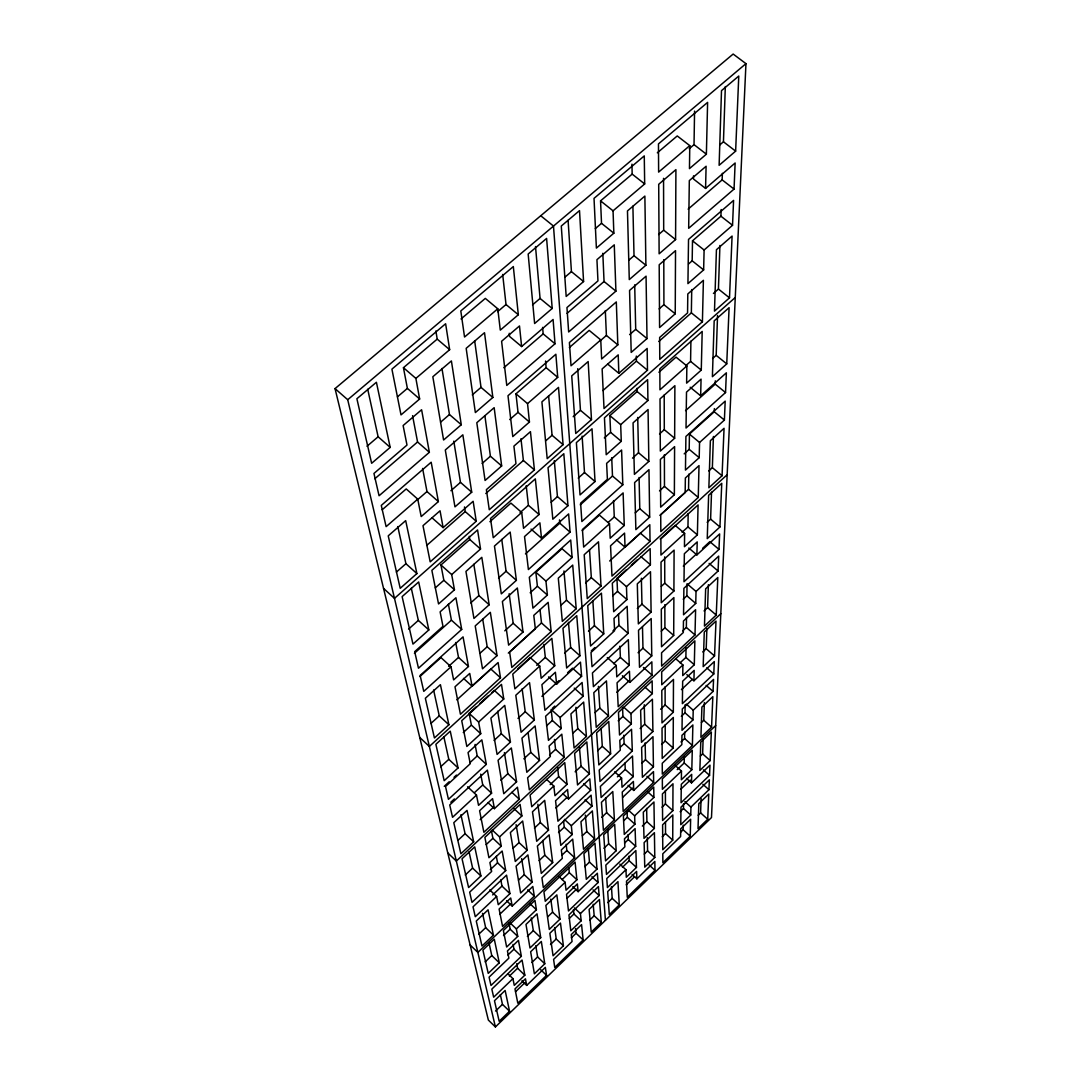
<?xml version="1.0" encoding="UTF-8"?>
<svg xmlns="http://www.w3.org/2000/svg" width="1081" height="1081" viewBox="0 0 1081 1081"><rect width="100%" height="100%" fill="white"/><g stroke="black" fill="none" stroke-linecap="round" stroke-linejoin="round"><path stroke-width="1.5" d="M672.72 840.126L672.841 814.952L662.612 824.789L662.775 849.747L672.72 840.126L665.531 833.6L665.491 821.776M672.868 810.615L672.99 783.779L662.423 793.886L662.599 820.493L672.868 810.615L665.437 803.926L665.396 790.427M673.166 748.011L673.314 717.46L662.031 728.135L662.207 758.43L673.166 748.011L665.247 740.971L665.193 724.811M673.328 712.19L673.49 679.409L661.802 690.394L661.991 722.905L673.328 712.19L665.139 704.961L665.085 686.84M673.693 635.439L673.882 597.59L661.302 609.225L661.531 646.762L673.693 635.439L664.91 627.804L664.829 604.657M673.909 591.037L674.098 550.107L661.018 562.106L661.261 602.725L673.909 591.037L664.774 583.186L664.693 556.85M674.368 494.72L674.598 446.629L660.383 459.411L660.68 507.138L674.368 494.72L664.477 486.396L664.383 454.75M674.639 438.251L674.882 385.687L660.018 398.903L660.329 451.088L674.639 438.251L664.302 429.67L664.193 395.024M675.233 313.801L675.53 250.657L659.194 264.791L659.586 327.529L675.233 313.801L663.923 304.693L663.788 259.643M675.584 239.59L675.909 169.636L658.707 184.297L659.126 253.805L675.584 239.59L663.693 230.172L663.545 178.351M681.476 771.064L681.368 779.752L691.813 769.74L692.272 750.268L662.342 778.833L662.396 789.306L681.476 771.064L674.895 765.199M682.881 664.964L682.746 675.598L694.299 664.734L694.867 640.857L661.68 671.909L661.761 684.773L682.881 664.964L675.598 658.613M684.624 533.392L684.449 546.716L697.367 534.865L698.083 504.922L660.869 538.892L660.964 555.053L684.624 533.392L675.112 525.339M686.854 365.946L686.624 383.133L701.272 370.094L702.191 331.435L659.829 368.864L659.964 389.809L686.854 365.946L676.03 357.135L658.924 372.256M689.773 145.624L689.462 168.622L706.379 154.178L707.609 102.384L658.464 143.908L658.626 172.095L689.773 145.624L677.246 135.949L657.316 152.813M680.76 832.073L683.138 829.776L683.219 825.127M680.152 811.723L683.476 808.52L683.557 803.71M677.233 769.618L684.205 762.97L684.314 756.443M680.989 741.958L684.597 738.526L684.692 732.188M681.341 716.311L685.003 712.838L685.138 704.744M680.111 662.829L685.881 657.41L686.03 647.816M682.652 630.899L686.354 627.439L686.516 617.319M683.206 599.198L686.867 595.807L687.057 583.781L696.029 591.469L695.745 603.428L683.543 614.765L683.895 588.321L718.703 556.12L718.081 571.011L696.029 591.469M682.084 532.284L687.962 526.906L688.165 513.543M659.856 515.38L688.556 489.315L688.8 474.167M684.192 453.858L689.192 449.358L689.435 434.103L714.257 411.766L714.365 408.591M685.705 365.729L690.583 361.405L690.908 341.15M658.761 341.501L691.354 312.855L691.732 289.559M688.556 263.967L692.178 260.818L692.502 240.833L720.919 216.2L721.149 209.538M693.529 175.838L693.489 179.014L705.569 188.418L735.134 163.001L734.053 189.08L688.678 228.28L689.313 180.622L706.096 166.258L705.569 188.418M689.192 148.759L694.029 144.651L694.57 111.113M690.246 836.181L690.637 819.249L680.706 828.843L680.611 836.545L662.802 853.774L662.856 862.719L690.246 836.181L683.138 829.776M690.745 815.047L690.935 807.075L708.947 789.711L709.366 779.806L681.003 807.102L680.76 824.681L690.745 815.047L683.476 808.52M691.502 782.887L691.705 774.361L681.3 784.32L681.057 802.737L709.555 775.347L709.974 765.159L691.502 782.887L686.503 778.415M692.394 745.431L692.867 724.959L681.949 735.337L681.827 744.66L662.248 763.294L662.315 774.104L692.394 745.431L684.597 738.526M692.989 719.878L693.218 710.217L713.055 691.421L713.555 679.409L682.3 708.96L682.016 730.297L692.989 719.878L685.003 712.838M693.921 680.787L694.164 670.369L682.665 681.192L682.368 703.65L713.784 673.976L714.298 661.572L693.921 680.787L686.813 674.585M695.002 634.912L695.596 609.711L683.462 621.007L683.314 632.507L661.572 652.789L661.653 666.099L695.002 634.912L686.354 627.439M696.894 554.904L697.204 541.905L684.354 553.715L683.989 581.727L718.987 549.391L719.635 533.946L696.894 554.904L688.8 548.026M698.258 497.436L699.015 465.614L685.368 477.991L685.165 492.544L660.721 514.759L660.829 531.568L698.258 497.436L688.556 489.315M699.204 457.668L699.556 442.48L724.392 420.063L725.189 401.132L685.908 436.454L685.462 470.086L699.204 457.668L689.192 449.358M700.664 395.822L701.056 379.147L686.503 392.133L686.03 428.022L725.54 392.552L726.364 372.823L700.664 395.822L690.178 387.241M702.42 321.746L703.393 280.317L687.8 293.964L687.557 312.95L659.64 337.475L659.775 359.351L702.42 321.746L691.354 312.855M703.636 269.912L704.109 250.008L732.54 225.28L733.58 200.404L688.529 239.401L687.935 283.627L703.636 269.912L692.178 260.818M698.191 815.236L700.61 812.898L701.096 798.629M700.339 756.065L702.623 753.876L703.136 738.715M701.407 722.54L703.772 720.284L704.366 702.555M702.785 651.951L706.204 648.749L706.879 628.723M704.069 610.941L707.596 607.644L708.379 584.686M707.15 522.312L710.609 519.137L711.528 492.152M708.758 470.951L712.365 467.681L713.419 436.467M685.57 410.645L715.203 384.133L715.311 380.836M712.595 358.527L716.19 355.338L717.541 315.503M713.433 293.451L718.433 289.046L719.919 245.482M688.138 209.146L722.149 179.878L722.378 173.325M719.635 145.043L723.446 141.787L725.324 86.534M707.717 819.263L708.771 794.049L698.812 803.642L698.015 828.654L707.717 819.263L700.61 812.898M710.163 760.565L711.352 732.053L700.772 742.161L699.866 770.429L710.163 760.565L702.623 753.876M711.568 727.148L712.838 696.677L701.893 707.055L700.92 737.283L711.568 727.148L703.772 720.284M714.541 655.964L716 621.089L704.272 632.061L703.177 666.666L714.541 655.964L706.204 648.749M716.244 615.062L717.811 577.511L705.65 588.807L704.461 626.075L716.244 615.062L707.596 607.644M719.932 526.96L721.757 483.315L708.623 495.287L707.244 538.635L719.932 526.96L710.609 519.137M722.067 475.735L724.054 428.306L710.366 440.683L708.866 487.774L722.067 475.735L712.365 467.681M726.743 363.878L729.094 307.666L714.176 320.841L712.393 376.688L726.743 363.878L716.19 355.338M729.499 297.856L732.08 236.077L716.433 249.725L714.487 311.098L729.499 297.856L718.433 289.046M735.634 151.137L738.769 76.048L721.5 90.642L719.122 165.298L735.634 151.137L723.446 141.787M745.958 63.644L711.487 817.56L495.409 1026.95L488.355 1020.072L335.042 388.606L733.148 54.05L745.958 63.644L347.717 399.727L495.409 1026.95M509.543 1011.221L499.165 1021.275L494.476 1000.722L505.138 990.439L509.543 1011.221L502.476 1004.371L500.354 994.709M546.567 975.346L517.813 1003.209L514.975 988.912L525.474 978.778L526.69 985.413L545.337 967.373L546.567 975.346L540.676 969.725M583.145 939.916L554.742 967.441L553.594 959.388L572.079 941.524L571.254 934.552L581.564 924.606L583.145 939.916L576.065 933.254L575.551 928.62M601.279 922.363L591.212 932.106L589.118 909.445L599.442 899.487L601.279 922.363L594.185 915.742L593.185 904.229M619.278 904.919L609.292 914.594L607.684 891.541L617.954 881.637L619.278 904.919L612.197 898.338L611.441 886.623M654.978 870.34L627.25 897.203L626.494 881.204L636.614 871.435L636.871 878.853L654.843 861.462L654.978 870.34L649.073 864.935M495.557 1011.046L502.476 1004.371M515.529 991.75L525.123 982.494M571.336 937.822L576.065 933.254M589.726 920.053L594.185 915.742M607.752 902.635L612.197 898.338M626.196 884.812L634.628 876.664M544.783 963.779L534.379 973.819L530.636 951.766L541.324 941.483L544.783 963.779L537.608 956.928L535.784 945.713M563.404 945.78L553.067 955.766L549.851 933.281L560.471 923.066L563.404 945.78L556.229 938.984L554.661 927.552M654.789 857.463L644.762 867.138L644.127 842.585L654.41 832.681L654.789 857.463L647.587 850.896L647.289 837.599M509.381 976.143L517.583 968.238L516.718 963.671M569.322 918.431L573.93 913.999L573.443 909.648M622.44 867.3L629.21 860.773L629.02 856.138M512.935 978.629L493.666 997.195L491.828 989.115L522.055 960.023L524.826 975.184L514.272 985.372L512.935 978.629L508.07 973.954M580.416 913.58L599.131 895.554L598.415 886.569L568.944 914.904L570.809 930.795L581.173 920.796L580.416 913.58L574.335 907.878M625.94 869.705L607.4 887.569L606.779 878.515L635.858 850.531L636.466 867.435L626.304 877.245L625.94 869.705L619.859 864.097M531.825 962.495L537.608 956.928M550.486 944.51L556.229 938.984M644.249 854.112L647.587 850.896M662.207 836.802L665.531 833.6M499.287 962.779L488.234 973.386L482.896 950.064L494.287 939.186L499.287 962.779L491.774 955.563L489.004 942.875M597.009 869.07L586.307 879.326L583.929 853.652L594.942 843.139L597.009 869.07L589.483 862.098L588.348 849.058M616.184 850.693L605.549 860.881L603.725 834.762L614.67 824.317L616.184 850.693L608.644 843.775L607.671 828.843M507.894 955.009L513.961 949.186L513.056 944.389M527.366 936.349L533.325 930.619L531.257 917.837M547.824 916.715L552.567 912.175L550.797 899.149M566.998 898.338L576.47 889.244M624.642 843.045L628.291 839.545L628.088 834.681M642.33 826.087L646.924 821.682L646.627 808.385M662.018 807.21L665.437 803.926M680.746 789.238L690.246 780.131M578.146 891.676L597.347 873.245L598.09 882.515L568.484 910.972L566.525 894.311L577.349 883.947L578.146 891.676L572.795 886.677M521.366 956.266L490.99 985.467L489.085 977.143L508.867 958.158L507.435 950.942L518.461 940.362L521.366 956.266L513.961 949.186M540.73 937.646L529.987 947.983L525.988 924.431L537.041 913.85L540.73 937.646L533.325 930.619M559.972 919.147L549.297 929.417L545.864 905.419L556.85 894.892L559.972 919.147L552.567 912.175M635.709 846.328L606.495 874.434L605.833 865.097L624.859 846.842L624.48 838.775L635.087 828.614L635.709 846.328L628.291 839.545M654.343 828.424L644.006 838.356L643.317 812.169L653.951 801.994L654.343 828.424L646.924 821.682M516.367 928.903L536.406 909.756L534.96 900.378L503.381 930.511L506.651 947.037L517.745 936.416L516.367 928.903L509.827 922.674M565.12 882.299L545.27 901.27L543.919 891.825L575.078 862.098L576.916 879.758L566.039 890.163L565.12 882.299L558.566 876.178M634.628 815.858L653.883 797.44L653.721 787.049L623.386 815.993L624.264 834.424L634.925 824.208L634.628 815.858L628.061 809.885M485.153 961.901L491.774 955.563M584.726 866.651L589.483 862.098M603.928 848.288L608.644 843.775M493.436 935.119L481.977 946.037L476.262 921.039L488.072 909.824L493.436 935.119L485.666 927.687L482.531 913.35M534.298 896.149L502.557 926.403L499.111 909.04L510.732 898L512.205 906.067L532.798 886.474L534.298 896.149L527.65 889.866M574.619 857.706L543.311 887.555L541.919 877.799L562.309 858.395L561.323 849.936L572.7 839.126L574.619 857.706L566.849 850.49L566.16 844.261M594.577 838.68L583.51 849.234L580.956 821.749L592.361 810.926L594.577 838.68L586.807 831.519L585.361 815.088M614.4 819.776L603.414 830.262L601.455 802.305L612.792 791.549L614.4 819.776L606.63 812.669L605.644 797.643M653.654 782.347L623.169 811.412L622.251 792.049L633.398 781.468L633.723 790.441L653.492 771.618L653.654 782.347L646.979 776.347M715.69 725.567L477.856 952.415L470.127 944.97M503.516 935.551L510.164 929.187L509.016 923.147M562.079 879.61L569.322 872.691L568.782 867.84M623.778 820.682L627.331 817.29L627.034 810.561M532.122 882.096L520.637 893.014L516.069 866.138L527.92 854.936L532.122 882.096L524.244 874.678L521.623 858.584M552.688 862.543L541.284 873.394L537.365 846.004L549.134 834.87L552.688 862.543L544.797 855.193L542.784 840.437M653.424 766.78L642.398 777.266L641.614 747.43L652.978 736.688L653.424 766.78L645.506 759.686L645.127 742.877M478.802 934.214L485.666 927.687M499.679 914.364L510.664 903.919M562.039 855.071L566.849 850.49M582.375 835.721L586.807 831.519M601.739 817.317L606.63 812.669M622.71 797.373L632.453 788.103M492.639 894.933L501.976 886.096L500.8 879.893M558.539 832.559L564.255 827.154L563.593 821.249M617.4 776.834L625.25 769.415L624.967 763.051M496.625 896.487L475.275 916.715L473.019 906.837L506.557 875.124L509.935 893.622L498.26 904.716L496.625 896.487L489.747 889.96M571.309 825.722L591.983 806.142L591.104 795.184L558.512 826.006L560.782 845.369L572.214 834.505L571.309 825.722L564.417 819.371M621.589 778.09L601.117 797.481L600.36 786.441L632.493 756.051L633.223 776.604L622.021 787.238L621.589 778.09L614.684 771.848M518.502 880.123L524.244 874.678M539.095 860.598L544.797 855.193M641.844 763.172L645.506 759.686M661.599 744.431L665.247 740.971M505.719 870.529L471.992 902.378L469.667 892.163L491.652 871.435L489.882 862.557L502.152 851.017L505.719 870.529L497.557 862.827L496.314 856.287M527.19 850.234L515.286 861.489L510.367 832.586L522.663 821.033L527.19 850.234L519.029 842.599L516.11 824.641M548.513 830.1L536.689 841.261L532.474 811.817L544.689 800.359L548.513 830.1L540.351 822.519L537.852 804.223M590.712 790.238L557.945 821.195L555.553 800.778L567.552 789.495L568.538 798.967L589.807 778.915L590.712 790.238L583.699 783.847M632.317 750.944L600.009 781.455L599.212 770.05L620.264 750.214L619.791 740.336L631.534 729.297L632.317 750.944L624.129 743.593L623.764 735.229M652.897 731.499L641.479 742.282L640.628 710.258L652.411 699.204L652.897 731.499L644.708 724.216L644.262 704.731M501.273 846.153L488.936 857.746L484.883 837.37L520.096 804.413L521.88 815.979L499.584 836.91L501.273 846.153L492.895 838.288L491.409 830.532M553.81 786.036L531.744 806.737L530.082 795.076L564.768 762.618L567.025 784.36L554.958 795.697L553.81 786.036L546.554 779.374M631.345 723.905L619.535 734.999L618.467 712.365L652.14 680.854L652.329 693.624L630.98 713.649L631.345 723.905L622.94 716.406L622.561 707.569M480.91 875.961L468.6 887.542L462.033 858.76L474.748 846.855L480.91 875.961L472.613 868.097L469.046 851.814M589.402 773.793L577.538 784.968L574.606 753.403L586.848 741.944L589.402 773.793L581.078 766.24L579.389 747.012M610.63 753.808L598.847 764.902L596.617 732.81L608.779 721.432L610.63 753.808L602.306 746.309L601.144 728.405M490.328 869.637L497.557 862.827M513.07 848.207L519.029 842.599M534.433 828.087L540.351 822.519M555.837 807.926L566.755 797.643M620.535 746.971L624.129 743.593M640.141 728.513L644.708 724.216M660.599 709.231L665.139 704.961M681.422 689.624L692.299 679.381M486.166 844.599L492.895 838.288M550.188 784.603L558.634 776.685L557.58 767.307M618.224 720.824L622.94 716.406M465.235 875.015L472.613 868.097M575.146 771.807L581.078 766.24M597.604 750.727L602.306 746.309M473.681 841.815L460.884 853.774L453.79 822.682L467.033 810.385L473.681 841.815L465.087 833.708L460.925 814.723M519.285 799.183L483.869 832.289L479.599 810.723L492.585 798.629L494.422 808.656L517.434 787.211L519.285 799.183L511.908 792.346M564.201 757.2L529.325 789.806L527.596 777.725L550.351 756.497L549.121 746.025L561.823 734.202L564.201 757.2L555.58 749.349L554.472 739.445M586.415 736.431L574.092 747.944L570.93 713.906L583.659 702.082L586.415 736.431L577.781 728.648L575.916 707.258M608.454 715.825L596.226 727.256L593.82 692.651L606.455 680.922L608.454 715.825L599.82 708.109L598.415 686.381M652.046 675.071L618.197 706.717L617.062 682.8L629.466 671.247L629.872 682.354L651.857 661.856L652.046 675.071L643.411 667.477M720.811 613.697L456.344 861.057L447.777 852.923M516.583 781.779L503.76 793.738L498.057 760.24L511.34 747.944L516.583 781.779L507.827 773.699L504.408 752.606M539.554 760.389L526.812 772.253L521.934 738.147L535.122 725.959L539.554 760.389L530.785 752.376L528.082 732.567M651.762 655.87L639.506 667.288L638.52 630.291L651.194 618.575L651.762 655.87L642.965 648.181L642.492 626.98M458.114 840.207L465.087 833.708M480.153 819.655L493.585 807.142M549.567 754.957L555.58 749.349M572.862 733.242L577.781 728.648M594.928 712.663L599.82 708.109M616.819 692.272L628.899 681.003M476.491 795.089L452.547 817.304L449.723 804.94L487.382 770.104L491.598 793.197L478.532 805.345L476.491 795.089L467.56 786.765M560.093 717.554L583.186 696.137L582.105 682.489L545.621 716.23L548.459 740.35L561.228 728.472L560.093 717.554L551.134 709.474L552.364 720.459L561.228 728.472M616.238 665.477L593.401 686.665L592.442 672.923L628.345 639.709L629.25 665.234L616.778 676.841L616.238 665.477L607.265 657.559M500.827 780.198L507.827 773.699M523.839 758.821L530.785 752.376M638.074 652.735L642.965 648.181M661.261 631.196L664.91 627.804M450.804 802.251L454.398 798.927M552.35 708.339L554.783 706.096M474.437 792.67L482.761 784.968L480.694 774.118M546.554 725.837L552.364 720.459M613.576 663.72L620.386 657.424L619.899 646.195M556.62 684.138L580.47 662.167L581.605 676.314L544.919 710.217L541.919 684.651L555.391 672.26L556.62 684.138L548.553 676.895M486.328 764.348L448.453 799.345L445.521 786.509L470.262 763.713L468.046 752.552L481.856 739.85L486.328 764.348L477.234 755.93L475.045 744.417M510.435 742.079L497.071 754.43L490.896 718.095L504.759 705.38L510.435 742.079L501.327 733.729L497.679 711.257M534.352 719.987L521.083 732.229L515.799 695.259L529.541 682.652L534.352 719.987L525.244 711.703L522.123 688.854M628.115 633.344L592.01 666.707L591.01 652.465L614.589 630.736L613.994 618.386L627.156 606.292L628.115 633.344L618.994 625.359L618.508 614.157M651.1 612.103L638.358 623.886L637.304 583.848L650.492 571.741L651.1 612.103L641.965 604.184L641.371 578.227M458.047 767.942L444.183 780.698L435.873 744.309L450.264 731.161L458.047 767.942L448.791 759.321L443.845 736.783M579.957 655.762L566.66 668.004L562.958 628.277L576.754 615.684L579.957 655.762L570.673 647.519L568.457 622.318M603.752 633.858L590.564 646.006L587.753 605.644L601.428 593.158L603.752 633.858L594.455 625.683L592.861 601.131M444.25 786.306L449.142 781.806M454.02 777.307L456.466 775.063M469.911 762.673L477.234 755.93M494.044 740.444L501.327 733.729M518.002 718.365L525.244 711.703M541.919 696.353L559.039 680.584M567.593 672.693L572.484 668.193L581.605 676.314M591.307 650.857L594.915 647.533M612.968 630.899L618.994 625.359M637.331 608.454L641.965 604.184M661.315 586.361L664.774 583.186M683.3 566.12L696.569 553.891M702.609 548.337L709.839 541.662L718.987 549.391M463.276 732.526L471.384 725.108L469.14 713.352L476.329 706.785M536.716 665.315L545.337 657.424L543.892 644.438M612.697 595.78L617.508 591.375L616.954 578.43L626.521 569.687M478.613 722.04L503.76 699.015L501.503 684.381L461.722 720.703L466.843 746.485L480.748 733.729L478.613 722.04L469.14 713.352M539.73 666.072L514.88 688.84L512.772 674.098L551.878 638.385L554.729 665.815L541.162 678.26L539.73 666.072L530.244 657.572L517.826 668.909M626.453 586.659L650.397 564.741L650.154 548.675L612.319 583.213L613.684 611.697L626.912 599.536L626.453 586.659L616.954 578.43M440.71 766.74L448.791 759.321M564.62 653.059L570.673 647.519M588.469 631.196L594.455 625.683M727.162 474.748L429.36 746.431L419.752 737.472M479.923 703.515L488.301 695.867M491.896 692.583L494.287 690.394L503.76 699.015M631.304 565.322L637.29 559.85M660.167 538.973L673.868 526.474M448.899 724.77L434.427 737.972L425.346 698.272L440.413 684.665L448.899 724.77L439.264 715.852L433.603 690.016M500.476 677.76L460.438 714.257L454.993 686.786L469.735 673.422L472.073 686.205L498.111 662.531L500.476 677.76L490.815 669.004M551.175 631.534L511.813 667.423L509.624 652.086L535.338 628.71L533.784 615.373L548.148 602.347L551.175 631.534L541.5 622.953L540.041 609.9M576.2 608.711L562.323 621.372L558.296 578.119L572.714 565.093L576.2 608.711L566.525 600.212L563.958 570.957M601.022 586.091L587.253 598.631L584.199 554.715L598.482 541.797L601.022 586.091L591.334 577.659L589.51 549.621M650.046 541.392L611.981 576.092L610.549 545.797L624.548 533.109L625.048 547.175L649.789 524.69L650.046 541.392L640.344 533.122L609.657 560.998M497.044 655.626L482.504 668.828L475.208 625.926L490.342 612.319L497.044 655.626L487.193 646.749L482.734 619.318M523.028 632.047L508.624 645.127L502.381 601.495L517.367 588.01L523.028 632.047L513.178 623.251L509.151 593.726M649.681 517.123L635.871 529.649L634.628 482.558L648.965 469.667L649.681 517.123L639.79 508.719L639.074 477.491M430.819 723.527L439.264 715.852M456.858 699.866L489.598 670.112M508.3 653.113L541.5 622.953M560.742 605.468L566.525 600.212M585.605 582.862L591.334 577.659M479.937 653.316L487.193 646.749M504.773 630.845L513.178 623.251M635.196 512.88L639.79 508.719M659.505 490.896L664.477 486.396M451.007 666.774L423.766 691.354L420.131 675.463L463.06 636.858L468.465 666.477L453.615 679.908L451.007 666.774L440.953 657.586L419.901 676.517M547.391 595.05L532.933 608.13L529.312 577.281L570.714 540.041L572.106 557.485L545.946 581.105L547.391 595.05L537.406 586.253L535.852 572.227L562.012 548.702L572.106 557.485M609.495 523.745L583.659 547.067L582.443 529.501L623.115 492.922L624.278 525.474L610.184 538.216L609.495 523.745L599.387 515.083L582.173 530.568M448.615 666.342L458.52 657.424L455.682 642.519M530.19 592.78L537.406 586.253M608.414 522.218L614.278 516.921L613.562 500.571M461.709 629.426L418.482 668.234L414.685 651.64L442.98 626.331L440.116 611.846L455.925 597.752L461.709 629.426L451.426 620.156L448.399 604.211M489.166 604.779L473.937 618.44L465.938 571.417L481.815 557.31L489.166 604.779L478.883 595.59L473.802 564.309M516.38 580.335L501.3 593.888L494.449 546.067L510.178 532.095L516.38 580.335L506.084 571.241L501.76 539.46M570.079 532.122L528.393 569.552L524.528 536.568L539.905 522.853L541.5 538.203L568.62 513.934L570.079 532.122L559.769 523.204L559.485 519.88M622.818 484.774L581.875 521.528L580.605 503.219L607.387 479.261L606.63 463.357L621.589 450.02L622.818 484.774L612.495 476.032L611.711 457.736M648.843 461.411L634.412 474.37L633.061 422.874L648.06 409.537L648.843 461.411L638.52 452.75L637.709 417.442M414.401 653.289L451.426 620.156M470.694 602.914L478.883 595.59M498.544 577.997L506.084 571.241M525.461 553.918L559.769 523.204M580.254 504.881L612.495 476.032M632.507 458.128L638.52 452.75M659.532 433.94L664.302 429.67M428.833 629.926L412.969 644.1L402.118 596.617L418.671 581.97L428.833 629.926L418.347 620.399L411.307 588.226M567.971 505.678L552.823 519.204L548.026 467.668L563.809 453.723L567.971 505.678L557.445 496.611L554.296 460.722M595.036 481.504L580.024 494.909L576.376 442.615L592.01 428.806L595.036 481.504L584.497 472.532L582.132 436.129M408.591 629.088L418.347 620.399M551.134 502.233L557.445 496.611M578.254 478.099L584.497 472.532M454.466 589.794L438.548 603.968L431.86 570.322L477.572 529.933L480.532 549.013L451.696 574.592L454.466 589.794L443.845 580.281L440.94 564.985L469.776 539.5L469.249 536.298M521.704 512.489L493.26 537.716L490.504 518.502L535.338 478.883L539.041 514.515L523.555 528.298L521.704 512.489L510.921 503.111L489.909 521.691M621.278 441.305L606.211 454.709L604.455 417.793L647.614 379.661L647.924 400.483L620.683 424.657L621.278 441.305L610.603 432.359L609.873 415.631L637.128 391.538L637.047 388.322M435.278 587.875L443.845 580.281M520.056 512.678L528.393 505.286L526.217 485.747M604.333 437.913L610.603 432.359M416.901 573.579L400.213 588.307L388.228 535.852L405.686 520.623L416.901 573.579L405.929 563.701L397.794 526.569M476.235 521.258L430.184 561.863L422.995 525.677L440.048 510.773L443.129 527.636L473.14 501.273L476.235 521.258L465.235 511.583L464.479 506.948M534.419 469.938L489.261 509.759L486.382 489.652L515.961 463.654L513.907 446.129L530.447 431.657L534.419 469.938L523.393 460.465L520.974 438.724M563.079 444.642L547.189 458.655L541.905 401.875L558.512 387.403L563.079 444.642L552.067 435.278L548.608 395.835M591.483 419.59L575.741 433.481L571.727 375.877L588.159 361.554L591.483 419.59L580.456 410.321L577.74 368.675M647.478 370.202L604.022 408.537L602.131 368.932L618.197 354.879L618.845 373.296L647.154 348.447L647.478 370.202L636.425 361.122L636.317 356.081M735.256 297.505L394.484 598.361L383.566 588.429M471.721 492.193L454.966 506.881L445.291 449.993L462.844 434.805L471.721 492.193L460.479 482.356L453.79 441.143M501.665 465.952L485.072 480.491L476.802 422.712L494.166 407.672L501.665 465.952L490.409 456.223L484.937 416.063M647.006 338.556L631.196 352.406L629.561 290.451L646.06 276.168L647.006 338.556L635.709 329.34L634.696 284.83M396.389 572.079L405.929 563.701M426.671 545.473L465.235 511.583M485.774 493.531L523.393 460.465M545.946 440.643L552.067 435.278M573.187 416.712L580.456 410.321M602.914 390.579L636.425 361.122M417.739 499.138L386.12 526.65L381.269 505.422L431.184 462.209L438.373 501.584L421.198 516.583L417.739 499.138L406.213 488.936L382.188 509.759M450.912 490.72L460.479 482.356M482.112 463.465L490.409 456.223M529.447 422.036L512.786 436.589L507.989 395.714L555.864 354.257L557.715 377.364L527.542 403.618L529.447 422.036L518.029 412.334L515.975 393.822L546.135 367.675L545.554 361.04M600.752 339.92L571.025 365.783L569.403 342.542L616.305 301.937L617.832 344.853L601.658 358.973L600.752 339.92L589.172 330.381L569.349 347.555M629.628 334.637L635.709 329.34M659.113 308.896L663.923 304.693M417.185 500.084L426.981 491.544L422.603 468.451M509.705 419.577L518.029 412.334M600.171 340.866L606.4 335.448L605.319 310.585M429.373 452.29L379.066 495.76L373.958 473.451L406.997 445.061L403.118 425.549L421.604 409.74L429.373 452.29L417.563 441.98L412.564 415.645M461.276 424.725L443.588 440.008L432.832 376.742L451.399 360.919L461.276 424.725L449.466 414.536L441.98 368.486M492.855 397.457L475.356 412.577L466.168 348.339L484.518 332.705L492.855 397.457L481.018 387.376L474.654 340.664M555.026 343.744L506.773 385.417L501.598 341.272L519.488 325.962L521.623 346.542L553.08 319.49L555.026 343.744L543.175 333.894L542.608 327.394M615.913 291.14L568.66 331.962L566.957 307.558L597.955 280.925L596.942 259.67L614.265 244.846L615.913 291.14L604.049 281.506L602.82 253.292M645.898 265.237L629.277 279.587L627.466 210.917L644.871 196.093L645.898 265.237L634.02 255.711L632.898 206.133M374.823 478.761L417.563 441.98M440.629 422.144L449.466 414.536M472.275 394.903L481.018 387.376M503.827 367.756L543.175 333.894M567.025 313.368L604.049 281.506M628.912 260.116L634.02 255.711M658.64 234.536L663.693 230.172M390.187 447.385L371.634 463.29L356.892 398.74L376.404 382.255L390.187 447.385L378.12 436.765L367.716 389.282M552.202 308.45L534.622 323.516L528.163 254.021L546.608 238.428L552.202 308.45L540.068 298.437L535.514 246.536M583.578 281.533L566.187 296.451L561.282 226.037L579.511 210.619L583.578 281.533L571.43 271.642L568.093 220.308M419.644 398.997L401.01 414.901L391.917 369.134L445.629 323.746L449.655 349.69L415.874 378.391L419.644 398.997L407.388 388.39L403.443 367.689L437.21 339.11L435.886 330.962M497.787 308.788L464.546 337.042L460.803 310.936L513.326 266.561L518.326 314.747L500.287 330.137L497.787 308.788L485.315 298.397L461.033 318.949M613.846 233.185L596.388 248.09L594.023 198.364L644.262 155.907L644.681 183.946L613.049 210.822L613.846 233.185L601.522 223.321L600.55 200.863L632.169 174.109L631.939 164.177M366.986 446.264L378.12 436.765M532.528 304.869L540.068 298.437M565.214 276.939L571.43 271.642M397.457 396.835L407.388 388.39M497.611 311.679L506.016 304.518L502.679 274.466M595.293 228.618L601.522 223.321M694.029 144.651L706.379 154.178M722.149 179.878L734.053 189.08M720.919 216.2L732.54 225.28M632.169 174.109L644.681 183.946M692.502 240.833L704.109 250.008M600.55 200.863L613.049 210.822M540.73 215.754L553.486 226.064L605.428 920.336M690.583 361.405L701.272 370.094M715.203 384.133L725.54 392.552M714.257 411.766L724.392 420.063M606.4 335.448L617.832 344.853M607.63 364.027L618.845 373.296M689.435 434.103L699.556 442.48M637.128 391.538L647.924 400.483M506.016 304.518L518.326 314.747M609.873 415.631L620.683 424.657M521.623 346.542L509.583 336.461L509.232 333.286M546.135 367.675L557.715 377.364M687.962 526.906L697.367 534.865M515.975 393.822L527.542 403.618M709.109 563.39L718.081 571.011M437.21 339.11L449.655 349.69M614.278 516.921L624.278 525.474M686.867 595.807L695.745 603.428M640.884 556.58L650.397 564.741M616.454 539.797L625.048 547.175M403.443 367.689L415.874 378.391M528.393 505.286L539.041 514.515M706.758 667.882L713.784 673.976M617.508 591.375L626.912 599.536M685.881 657.41L694.299 664.734M531.041 529.095L541.5 538.203M706.136 685.395L713.055 691.421M335.042 388.606L347.717 399.727M686.313 704.136L693.218 710.217M535.852 572.227L545.946 581.105M620.386 657.424L629.25 665.234M426.981 491.544L438.373 501.584M645.046 687.205L652.329 693.624M469.776 539.5L480.532 549.013M622.372 675.733L629.872 682.354M431.968 517.745L443.129 527.636M703.353 769.848L709.555 775.347M623.71 707.163L630.98 713.649M684.205 762.97L691.813 769.74M702.853 784.265L708.947 789.711M545.337 657.424L554.729 665.815M440.94 564.985L451.696 574.592M574.227 688.111L583.186 696.137M684.827 801.602L690.935 807.075M625.25 769.415L633.223 776.604M647.316 791.508L653.883 797.44M628.102 785.36L633.723 790.441M458.52 657.424L468.465 666.477M627.331 817.29L634.925 824.208M463.506 678.395L472.073 686.205M585.078 799.832L591.983 806.142M558.634 776.685L567.025 784.36M562.633 793.549L568.538 798.967M629.21 860.773L636.466 867.435M471.384 725.108L480.748 733.729M632.101 874.448L636.871 878.853M564.255 827.154L572.214 834.505M591.902 876.772L598.09 882.515M513.421 808.115L521.88 815.979M482.761 784.968L491.598 793.197M593.037 889.879L599.131 895.554M569.322 872.691L576.916 879.758M487.896 802.561L494.422 808.656M492.328 830.113L499.584 836.91M573.93 913.999L581.173 920.796M529.852 903.554L536.406 909.756M501.976 886.096L509.935 893.622M506.597 900.757L512.205 906.067M510.164 929.187L517.745 936.416M517.583 968.238L524.826 975.184M521.92 980.832L526.69 985.413"/></g></svg>
